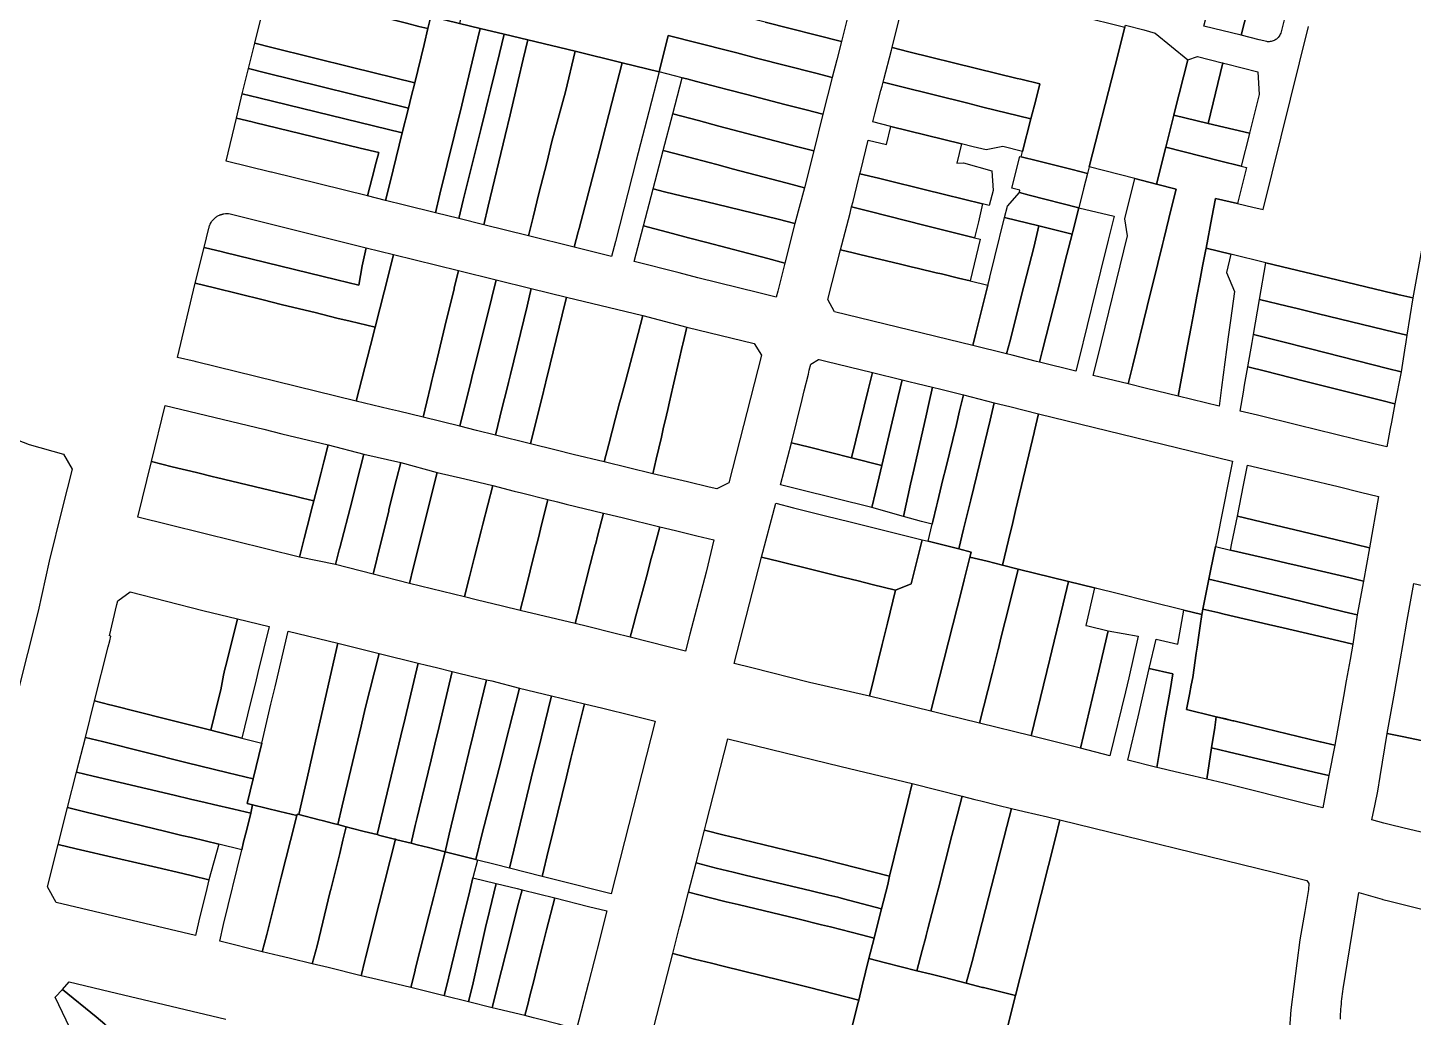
# Model space of a CAD drawing. Header units: metres. Extents: x 3 to 1005126, y 39 to 4383651.
# Drawn here: x 478581.5 to 478801.9, y 4372317.1 to 4372474.5 of the extents above; entities that cross this region are included whole.
import ezdxf

# ---------------------------------------------------------------- set-up
doc = ezdxf.new("R2010")
doc.units = ezdxf.units.M
doc.header["$MEASUREMENT"] = 0
doc.layers.add('TM_Llucmajor', color=7, linetype='Continuous')

msp = doc.modelspace()

# ---------------------------------------------------------------- linework, layer by layer
at = {"layer": 'TM_Llucmajor', "linetype": 'Continuous', "flags": 128}
for points in [[(478774.54, 4372473.27), (478768.63, 4372474.7), (478770.24, 4372481.03), (478771.34, 4372485.42), (478773.75, 4372494.94), (478774.59, 4372498.27), (478774.87, 4372498.2), (478780.45, 4372496.79), (478779.63, 4372493.54), (478777.22, 4372483.94), (478776.12, 4372479.56), (478774.54, 4372473.27)], [(478622.54, 4372479.92), (478619.78, 4372480.6), (478621.51, 4372487.73), (478624.3, 4372487.08), (478634.28, 4372484.69), (478639.07, 4372483.55), (478640.3, 4372483.2), (478643, 4372482.54), (478651.53, 4372480.46), (478650.91, 4372477.94), (478650.24, 4372475.16), (478645.67, 4372476.27), (478645.19, 4372474.33), (478643.76, 4372474.69), (478641.77, 4372475.18), (478640.32, 4372475.54), (478638.81, 4372475.91), (478637.28, 4372476.28), (478632.5, 4372477.46), (478622.54, 4372479.92)], [(478689.66, 4372477.69), (478687.68, 4372478.19), (478690.19, 4372488.04), (478694.88, 4372486.84), (478697.09, 4372486.29), (478698.9, 4372485.83), (478698.99, 4372485.81), (478710.78, 4372482.79), (478711.1, 4372482.71), (478713.55, 4372482.09), (478712.45, 4372478.23), (478710.97, 4372472.27), (478698.83, 4372475.36), (478689.66, 4372477.69)], [(478721.69, 4372470.66), (478719.03, 4372471.33), (478721.88, 4372482.86), (478724.5, 4372482.22), (478730.21, 4372480.84), (478736.91, 4372479.21), (478740.43, 4372478.36), (478742.04, 4372477.97), (478748.77, 4372476.34), (478756.06, 4372474.58), (478754.44, 4372468.24), (478750.38, 4372452.33), (478750.12, 4372451.29), (478747.69, 4372451.9), (478742.16, 4372453.28), (478739.58, 4372453.94), (478739.79, 4372454.76), (478741.11, 4372459.96), (478741.87, 4372462.97), (478742.51, 4372465.52), (478739.48, 4372466.27), (478738.9, 4372466.41), (478732.43, 4372468.01), (478721.69, 4372470.66)], [(478620.38, 4372471.33), (478617.66, 4372472.01), (478619.78, 4372480.6), (478622.54, 4372479.92), (478632.5, 4372477.46), (478637.28, 4372476.28), (478638.81, 4372475.91), (478640.32, 4372475.54), (478641.77, 4372475.18), (478643.76, 4372474.69), (478645.19, 4372474.33), (478644.59, 4372471.8), (478643.09, 4372465.73), (478633.17, 4372468.17), (478620.38, 4372471.33)], [(478641.44, 4372446.25), (478638.46, 4372447), (478639.19, 4372449.91), (478641.11, 4372457.78), (478642.09, 4372461.69), (478642.52, 4372463.46), (478643.09, 4372465.73), (478644.59, 4372471.8), (478645.19, 4372474.33), (478645.67, 4372476.27), (478650.24, 4372475.16), (478653.52, 4372474.37), (478652.77, 4372471.28), (478651.41, 4372465.71), (478650.99, 4372463.98), (478650.56, 4372462.17), (478647.11, 4372447.98), (478646.41, 4372445.01), (478641.44, 4372446.25)], [(478757.66, 4372450.47), (478750.38, 4372452.33), (478754.44, 4372468.24), (478756.06, 4372474.58), (478756.13, 4372474.9), (478759.06, 4372474.11), (478760.9, 4372473.6), (478766.08, 4372469.38), (478764.01, 4372461.23), (478762.55, 4372455.49), (478761.06, 4372449.61), (478757.66, 4372450.47)], [(478650.09, 4372444.11), (478646.41, 4372445.01), (478647.11, 4372447.98), (478650.56, 4372462.17), (478650.99, 4372463.98), (478651.41, 4372465.71), (478652.77, 4372471.28), (478653.52, 4372474.37), (478657.34, 4372473.46), (478656.59, 4372470.36), (478655.21, 4372464.77), (478654.78, 4372463.04), (478654.41, 4372461.54), (478653.6, 4372458.3), (478650.81, 4372447.06), (478650.09, 4372444.11)], [(478654.09, 4372443.11), (478650.09, 4372444.11), (478650.81, 4372447.06), (478653.6, 4372458.3), (478654.41, 4372461.54), (478654.78, 4372463.04), (478655.21, 4372464.77), (478656.59, 4372470.36), (478657.34, 4372473.46), (478661.1, 4372472.54), (478660.36, 4372469.45), (478659.57, 4372466.06), (478658.26, 4372460.59), (478657.48, 4372457.34), (478654.78, 4372446.08), (478654.09, 4372443.11)], [(478685.66, 4372466.52), (478681.95, 4372467.48), (478683.43, 4372473.21), (478693.06, 4372470.77), (478694.31, 4372470.45), (478697.45, 4372469.65), (478706.9, 4372467.25), (478709.51, 4372466.58), (478708.03, 4372460.71), (478705.37, 4372461.4), (478701.97, 4372462.28), (478695.93, 4372463.85), (478692.81, 4372464.66), (478691.59, 4372464.98), (478687.91, 4372465.94), (478686.36, 4372466.34), (478685.66, 4372466.52)], [(478619.38, 4372467.29), (478616.66, 4372467.96), (478617.66, 4372472.01), (478620.38, 4372471.33), (478633.17, 4372468.17), (478643.09, 4372465.73), (478642.52, 4372463.46), (478642.09, 4372461.69), (478619.38, 4372467.29)], [(478661.19, 4372441.35), (478654.09, 4372443.11), (478654.78, 4372446.08), (478657.48, 4372457.34), (478658.26, 4372460.59), (478659.57, 4372466.06), (478660.36, 4372469.45), (478661.1, 4372472.54), (478668.6, 4372470.72), (478667.06, 4372464.26), (478664.91, 4372456.36), (478664.09, 4372452.99), (478662.86, 4372448.12), (478661.92, 4372444.33), (478661.19, 4372441.35)], [(478668.47, 4372439.56), (478661.19, 4372441.35), (478661.92, 4372444.33), (478662.86, 4372448.12), (478664.09, 4372452.99), (478664.91, 4372456.36), (478667.06, 4372464.26), (478668.6, 4372470.72), (478676.11, 4372468.9), (478674.44, 4372462.51), (478672.46, 4372454.87), (478669.24, 4372442.54), (478669.1, 4372441.99), (478668.47, 4372439.56)], [(478720.35, 4372465.1), (478717.61, 4372465.79), (478717.72, 4372466.21), (478718.92, 4372470.9), (478719.03, 4372471.33), (478721.69, 4372470.66), (478732.43, 4372468.01), (478738.9, 4372466.41), (478739.48, 4372466.27), (478742.51, 4372465.52), (478741.87, 4372462.97), (478741.11, 4372459.96), (478733.45, 4372461.86), (478731.06, 4372462.45), (478720.35, 4372465.1)], [(478675.02, 4372440.47), (478674.41, 4372438.09), (478668.47, 4372439.56), (478669.1, 4372441.99), (478669.24, 4372442.54), (478672.46, 4372454.87), (478674.44, 4372462.51), (478676.11, 4372468.9), (478681.95, 4372467.48), (478680.31, 4372461.11), (478678.33, 4372453.36), (478675.02, 4372440.47)], [(478769.28, 4372459.26), (478763.84, 4372460.56), (478764.01, 4372461.23), (478766.08, 4372469.38), (478767.6, 4372469.9), (478771.55, 4372468.88), (478771.63, 4372468.86), (478769.28, 4372459.26)], [(478775.88, 4372457.69), (478769.28, 4372459.26), (478771.63, 4372468.86), (478771.69, 4372468.85), (478772.2, 4372468.72), (478777.18, 4372467.45), (478777.43, 4372463.84), (478776.09, 4372458.53), (478775.88, 4372457.69)], [(478618.29, 4372463.31), (478615.67, 4372463.95), (478616.66, 4372467.96), (478619.38, 4372467.29), (478642.09, 4372461.69), (478641.11, 4372457.78), (478618.29, 4372463.31)], [(478688.21, 4372459.69), (478684.15, 4372460.76), (478685.66, 4372466.52), (478686.36, 4372466.34), (478687.91, 4372465.94), (478691.59, 4372464.98), (478692.81, 4372464.66), (478695.93, 4372463.85), (478701.97, 4372462.28), (478705.37, 4372461.4), (478708.03, 4372460.71), (478706.56, 4372454.87), (478703.84, 4372455.58), (478691.49, 4372458.83), (478688.21, 4372459.69)], [(478617.62, 4372459.4), (478617.25, 4372459.49), (478614.72, 4372460.1), (478615.67, 4372463.95), (478618.29, 4372463.31), (478641.11, 4372457.78), (478639.19, 4372449.91), (478638.46, 4372447), (478635.59, 4372447.73), (478636.34, 4372450.62), (478636.96, 4372453.08), (478637.36, 4372454.62), (478634.41, 4372455.34), (478617.62, 4372459.4)], [(478718.83, 4372458.76), (478715.94, 4372459.48), (478716.1, 4372460.12), (478716.28, 4372460.8), (478717.26, 4372464.49), (478717.44, 4372465.16), (478717.61, 4372465.79), (478720.35, 4372465.1), (478731.06, 4372462.45), (478733.45, 4372461.86), (478741.11, 4372459.96), (478739.79, 4372454.76), (478736.66, 4372455.56), (478733.99, 4372455.03), (478731.9, 4372455.55), (478730.07, 4372456.01), (478718.83, 4372458.76)], [(478620.22, 4372451.51), (478613.09, 4372453.27), (478614.72, 4372460.1), (478617.25, 4372459.49), (478617.62, 4372459.4), (478634.41, 4372455.34), (478637.36, 4372454.62), (478636.96, 4372453.08), (478636.34, 4372450.62), (478635.59, 4372447.73), (478620.29, 4372451.49), (478620.22, 4372451.51)], [(478684.45, 4372454.45), (478682.62, 4372454.94), (478684.15, 4372460.76), (478688.21, 4372459.69), (478691.49, 4372458.83), (478703.84, 4372455.58), (478706.56, 4372454.87), (478705.1, 4372449.03), (478702.31, 4372449.76), (478697.26, 4372451.09), (478693.81, 4372452), (478691.13, 4372452.7), (478689.95, 4372453.01), (478686.69, 4372453.86), (478684.45, 4372454.45)], [(478763.83, 4372460.52), (478763.84, 4372460.56), (478769.28, 4372459.26), (478775.88, 4372457.69), (478775.87, 4372457.65), (478774.56, 4372452.44), (478771.1, 4372453.32), (478762.55, 4372455.49), (478763.83, 4372460.52)], [(478716.84, 4372450.53), (478713.91, 4372451.26), (478714.03, 4372451.74), (478715.21, 4372456.61), (478718.13, 4372455.9), (478718.83, 4372458.75), (478730.07, 4372456), (478729.31, 4372452.94), (478730.4, 4372452.97), (478734.9, 4372451.71), (478735.1, 4372448.59), (478734.46, 4372446.19), (478733.42, 4372446.45), (478727.37, 4372447.94), (478726.1, 4372448.26), (478725.4, 4372448.44), (478716.84, 4372450.53)], [(478759.48, 4372417.12), (478756.58, 4372417.83), (478757.31, 4372420.81), (478759.61, 4372430.16), (478761.28, 4372436.98), (478762.02, 4372439.99), (478762.24, 4372440.83), (478763.47, 4372445.86), (478764.19, 4372448.82), (478761.06, 4372449.61), (478762.55, 4372455.49), (478771.1, 4372453.32), (478774.56, 4372452.44), (478775.42, 4372452.22), (478773.97, 4372446.52), (478770.46, 4372447.33), (478769.88, 4372444.28), (478768.96, 4372439.4), (478768.92, 4372439.19), (478768.41, 4372436.53), (478767.97, 4372434.21), (478767.51, 4372431.77), (478767.08, 4372429.45), (478766.59, 4372426.88), (478766.02, 4372423.87), (478765.1, 4372418.99), (478765.05, 4372418.74), (478764.51, 4372415.9), (478759.48, 4372417.12)], [(478682.85, 4372448.38), (478681.02, 4372448.83), (478682.62, 4372454.94), (478684.45, 4372454.45), (478686.69, 4372453.86), (478689.95, 4372453.01), (478691.13, 4372452.7), (478693.81, 4372452), (478697.26, 4372451.09), (478702.31, 4372449.76), (478705.1, 4372449.03), (478703.58, 4372443.33), (478700.9, 4372444.01), (478691.08, 4372446.4), (478688.21, 4372447.08), (478685.68, 4372447.7), (478682.85, 4372448.38)], [(478748.74, 4372445.84), (478740.81, 4372447.86), (478739.27, 4372448.24), (478739.36, 4372448.61), (478738.08, 4372448.94), (478739.34, 4372453.99), (478739.58, 4372453.94), (478742.16, 4372453.28), (478747.69, 4372451.9), (478750.12, 4372451.29), (478749.5, 4372448.86), (478748.74, 4372445.84)], [(478715.55, 4372445.22), (478712.59, 4372445.96), (478712.83, 4372446.84), (478713.7, 4372450.4), (478713.91, 4372451.26), (478716.84, 4372450.53), (478725.4, 4372448.44), (478726.1, 4372448.26), (478727.37, 4372447.94), (478733.42, 4372446.45), (478732.75, 4372443.59), (478732.13, 4372441.05), (478724.9, 4372442.87), (478724.08, 4372443.08), (478715.55, 4372445.22)], [(478684.11, 4372441.73), (478679.49, 4372442.94), (478681.02, 4372448.83), (478682.85, 4372448.38), (478685.68, 4372447.7), (478688.21, 4372447.08), (478691.08, 4372446.4), (478700.9, 4372444.01), (478703.58, 4372443.33), (478701.99, 4372437.04), (478699.25, 4372437.76), (478689.54, 4372440.3), (478686.63, 4372441.08), (478684.11, 4372441.73)], [(478756.58, 4372417.83), (478751, 4372419.15), (478751.74, 4372422.1), (478756.47, 4372441.35), (478756.03, 4372444.09), (478757.66, 4372450.47), (478761.06, 4372449.61), (478764.19, 4372448.82), (478763.47, 4372445.86), (478762.24, 4372440.83), (478762.02, 4372439.99), (478761.28, 4372436.98), (478759.61, 4372430.16), (478757.31, 4372420.81), (478756.58, 4372417.83)], [(478742.37, 4372442.94), (478736.93, 4372444.28), (478737.38, 4372446.11), (478739.27, 4372448.24), (478740.81, 4372447.86), (478748.74, 4372445.84), (478747.76, 4372442.04), (478747.65, 4372441.62), (478742.37, 4372442.94)], [(478612.5, 4372438.83), (478609.59, 4372439.54), (478610.34, 4372442.58), (478610.37, 4372442.71), (478610.41, 4372442.84), (478610.45, 4372442.98), (478610.5, 4372443.11), (478610.57, 4372443.24), (478610.7, 4372443.51), (478610.78, 4372443.63), (478610.87, 4372443.76), (478611.07, 4372443.99), (478611.13, 4372444.04), (478611.18, 4372444.1), (478611.48, 4372444.35), (478611.55, 4372444.4), (478611.62, 4372444.44), (478611.68, 4372444.48), (478611.89, 4372444.6), (478612.03, 4372444.66), (478612.11, 4372444.69), (478612.18, 4372444.72), (478612.26, 4372444.76), (478612.41, 4372444.79), (478612.48, 4372444.81), (478612.55, 4372444.83), (478612.63, 4372444.85), (478612.71, 4372444.86), (478613.01, 4372444.9), (478613.3, 4372444.9), (478613.45, 4372444.9), (478613.73, 4372444.85), (478613.95, 4372444.81), (478629.44, 4372440.94), (478635.39, 4372439.46), (478634.73, 4372436.61), (478634.21, 4372433.51), (478630.72, 4372434.35), (478612.67, 4372438.78), (478612.5, 4372438.83)], [(478713.92, 4372438.42), (478712.83, 4372438.69), (478710.83, 4372439.17), (478711.03, 4372439.96), (478712.34, 4372444.98), (478712.59, 4372445.96), (478715.55, 4372445.22), (478724.08, 4372443.08), (478724.9, 4372442.87), (478732.13, 4372441.05), (478733.02, 4372440.83), (478731.45, 4372434.2), (478729.59, 4372434.65), (478726.9, 4372435.31), (478726.06, 4372435.5), (478723.25, 4372436.17), (478722.06, 4372436.46), (478720.35, 4372436.87), (478713.92, 4372438.42)], [(478737.25, 4372422.59), (478731.87, 4372423.91), (478732.36, 4372425.88), (478734.26, 4372433.52), (478734.56, 4372434.73), (478734.58, 4372434.8), (478735.37, 4372438.02), (478736.93, 4372444.28), (478742.37, 4372442.94), (478741.72, 4372440.2), (478741.61, 4372439.74), (478739.99, 4372433.38), (478737.74, 4372424.51), (478737.25, 4372422.59)], [(478748.71, 4372421.72), (478748.25, 4372419.83), (478742.47, 4372421.27), (478742.97, 4372423.19), (478745.24, 4372432.08), (478746.84, 4372438.41), (478747.65, 4372441.62), (478747.76, 4372442.04), (478748.74, 4372445.84), (478754.33, 4372444.51), (478753.38, 4372440.71), (478752.16, 4372435.74), (478751.37, 4372432.54), (478748.71, 4372421.72)], [(478685.16, 4372435.47), (478678, 4372437.31), (478679.49, 4372442.94), (478684.11, 4372441.73), (478686.63, 4372441.08), (478689.54, 4372440.3), (478699.25, 4372437.76), (478701.99, 4372437.04), (478700.85, 4372432.59), (478700.6, 4372431.62), (478697.82, 4372432.29), (478688.13, 4372434.72), (478685.16, 4372435.47)], [(478738.13, 4372422.37), (478737.25, 4372422.59), (478737.74, 4372424.51), (478739.99, 4372433.38), (478741.61, 4372439.74), (478741.72, 4372440.2), (478742.37, 4372442.94), (478747.65, 4372441.62), (478746.84, 4372438.41), (478745.24, 4372432.08), (478742.97, 4372423.19), (478742.47, 4372421.27), (478741.99, 4372421.39), (478738.13, 4372422.37)], [(478611.26, 4372433.09), (478608.19, 4372433.85), (478609.59, 4372439.54), (478612.5, 4372438.83), (478612.67, 4372438.78), (478630.72, 4372434.35), (478634.21, 4372433.51), (478634.73, 4372436.61), (478635.39, 4372439.46), (478639.74, 4372438.38), (478638.97, 4372435.41), (478636.79, 4372426.84), (478632.81, 4372427.78), (478630.71, 4372428.3), (478627.23, 4372429.16), (478625.68, 4372429.54), (478621.86, 4372430.48), (478618.97, 4372431.19), (478611.26, 4372433.09)], [(478639.1, 4372413.82), (478637.78, 4372414.15), (478633.79, 4372415.1), (478636.04, 4372423.91), (478636.79, 4372426.84), (478638.97, 4372435.41), (478639.74, 4372438.38), (478650.06, 4372435.86), (478649.38, 4372433.04), (478649.34, 4372432.91), (478648.17, 4372428.05), (478646.66, 4372421.81), (478646.03, 4372419.19), (478645.84, 4372418.37), (478645.6, 4372417.42), (478644.42, 4372412.52), (478640.5, 4372413.48), (478639.1, 4372413.82)], [(478731.87, 4372423.91), (478709.86, 4372429.28), (478708.78, 4372431.25), (478710.83, 4372439.17), (478712.83, 4372438.69), (478713.92, 4372438.42), (478720.35, 4372436.87), (478722.06, 4372436.46), (478723.25, 4372436.17), (478726.06, 4372435.5), (478726.9, 4372435.31), (478729.59, 4372434.65), (478731.45, 4372434.2), (478734.26, 4372433.52), (478732.36, 4372425.88), (478731.87, 4372423.91)], [(478771.43, 4372417.28), (478771.03, 4372414.31), (478764.51, 4372415.9), (478765.05, 4372418.74), (478765.1, 4372418.99), (478766.02, 4372423.87), (478766.59, 4372426.88), (478767.08, 4372429.45), (478767.51, 4372431.77), (478767.97, 4372434.21), (478768.41, 4372436.53), (478768.92, 4372439.19), (478768.96, 4372439.4), (478772.9, 4372438.45), (478772.2, 4372435.54), (478773.48, 4372432.54), (478772.86, 4372427.92), (478772.51, 4372425.31), (478771.43, 4372417.28)], [(478650.28, 4372411.09), (478644.42, 4372412.52), (478645.6, 4372417.42), (478645.84, 4372418.37), (478646.03, 4372419.19), (478646.66, 4372421.81), (478648.17, 4372428.05), (478649.34, 4372432.91), (478649.38, 4372433.04), (478650.06, 4372435.86), (478656.03, 4372434.35), (478655.34, 4372431.58), (478652.54, 4372420.29), (478652.36, 4372419.51), (478651.91, 4372417.66), (478651.45, 4372415.83), (478650.28, 4372411.09)], [(478781.88, 4372430.2), (478777.49, 4372431.27), (478778.5, 4372437.1), (478788.44, 4372434.71), (478798.81, 4372432.22), (478799.7, 4372432.01), (478799.95, 4372431.95), (478801.85, 4372431.49), (478800.91, 4372425.58), (478798.9, 4372426.08), (478786.87, 4372428.99), (478783.44, 4372429.83), (478781.88, 4372430.2)], [(478608.35, 4372421.33), (478608.16, 4372421.38), (478605.34, 4372422.05), (478608.19, 4372433.85), (478611.26, 4372433.09), (478618.97, 4372431.19), (478621.86, 4372430.48), (478625.68, 4372429.54), (478627.23, 4372429.16), (478630.71, 4372428.3), (478632.81, 4372427.78), (478636.79, 4372426.84), (478636.04, 4372423.91), (478633.79, 4372415.1), (478608.35, 4372421.33)], [(478652.93, 4372410.44), (478650.28, 4372411.09), (478651.45, 4372415.83), (478651.91, 4372417.66), (478652.36, 4372419.51), (478652.54, 4372420.29), (478655.34, 4372431.58), (478656.03, 4372434.35), (478661.64, 4372432.98), (478660.96, 4372430.19), (478658.32, 4372419.33), (478657.99, 4372418.03), (478657.72, 4372416.96), (478657.02, 4372414.06), (478655.96, 4372409.69), (478652.93, 4372410.44)], [(478661.53, 4372408.3), (478655.96, 4372409.69), (478657.02, 4372414.06), (478657.72, 4372416.96), (478657.99, 4372418.03), (478658.32, 4372419.33), (478660.96, 4372430.19), (478661.64, 4372432.98), (478667.24, 4372431.62), (478666.54, 4372428.81), (478664.64, 4372420.99), (478663.94, 4372418.15), (478663.91, 4372417.96), (478663.3, 4372415.52), (478662.22, 4372411.11), (478661.53, 4372408.3)], [(478673.21, 4372405.44), (478668.28, 4372406.61), (478665.59, 4372407.29), (478661.53, 4372408.3), (478662.22, 4372411.11), (478663.3, 4372415.52), (478663.91, 4372417.96), (478663.94, 4372418.15), (478664.64, 4372420.99), (478666.54, 4372428.81), (478667.24, 4372431.62), (478679.37, 4372428.69), (478678.61, 4372425.83), (478676.65, 4372418.4), (478675.87, 4372415.49), (478675.69, 4372414.79), (478675.05, 4372412.4), (478673.95, 4372408.24), (478673.21, 4372405.44)], [(478780.53, 4372424.66), (478776.5, 4372425.67), (478777.49, 4372431.27), (478781.88, 4372430.2), (478783.44, 4372429.83), (478786.87, 4372428.99), (478798.9, 4372426.08), (478800.91, 4372425.58), (478800.74, 4372424.49), (478800.54, 4372423.2), (478800, 4372419.74), (478797.84, 4372420.29), (478785.58, 4372423.38), (478780.53, 4372424.66)], [(478680.99, 4372403.55), (478673.21, 4372405.44), (478673.95, 4372408.24), (478675.05, 4372412.4), (478675.69, 4372414.79), (478675.87, 4372415.49), (478676.65, 4372418.4), (478678.61, 4372425.83), (478679.37, 4372428.69), (478686.36, 4372426.86), (478685.74, 4372424.17), (478685.72, 4372424.09), (478685.69, 4372423.96), (478685.11, 4372421.44), (478684.16, 4372417.33), (478683.62, 4372414.98), (478683.34, 4372413.77), (478683.13, 4372412.83), (478682.62, 4372410.66), (478682.33, 4372409.35), (478681.51, 4372405.85), (478680.99, 4372403.55)], [(478686.48, 4372402.24), (478680.99, 4372403.55), (478681.51, 4372405.85), (478682.33, 4372409.35), (478682.62, 4372410.66), (478683.13, 4372412.83), (478683.34, 4372413.77), (478683.62, 4372414.98), (478684.16, 4372417.33), (478685.11, 4372421.44), (478685.69, 4372423.96), (478685.72, 4372424.09), (478685.74, 4372424.17), (478686.36, 4372426.86), (478697.09, 4372424.23), (478698.28, 4372422.4), (478693.04, 4372402.08), (478691.17, 4372401.12), (478689.93, 4372401.42), (478686.48, 4372402.24)], [(478784.42, 4372418.33), (478778.42, 4372419.83), (478775.6, 4372420.54), (478776.28, 4372424.4), (478776.5, 4372425.67), (478780.53, 4372424.66), (478785.58, 4372423.38), (478797.84, 4372420.29), (478800, 4372419.74), (478799.02, 4372414.66), (478796.92, 4372415.19), (478785.25, 4372418.11), (478784.42, 4372418.33)], [(478705.9, 4372407.74), (478703, 4372408.47), (478704.71, 4372415.37), (478705.04, 4372416.7), (478705.71, 4372419.4), (478705.86, 4372420), (478706.09, 4372420.95), (478707.32, 4372421.71), (478707.41, 4372421.69), (478708.49, 4372421.42), (478715.91, 4372419.62), (478715.24, 4372416.9), (478714.6, 4372414.3), (478712.58, 4372406.08), (478705.9, 4372407.74)], [(478777.13, 4372412.83), (478774.37, 4372413.51), (478774.9, 4372416.49), (478775.09, 4372417.63), (478775.6, 4372420.54), (478778.42, 4372419.83), (478784.42, 4372418.33), (478785.25, 4372418.11), (478796.92, 4372415.19), (478799.02, 4372414.66), (478798.46, 4372411.74), (478798.26, 4372410.71), (478797.7, 4372407.81), (478795.68, 4372408.3), (478783.58, 4372411.25), (478777.13, 4372412.83)], [(478717.41, 4372404.85), (478712.58, 4372406.08), (478714.6, 4372414.3), (478715.24, 4372416.9), (478715.91, 4372419.62), (478720.65, 4372418.47), (478720.01, 4372415.81), (478717.41, 4372404.85)], [(478720.83, 4372396.76), (478715.83, 4372398.15), (478716.99, 4372403.05), (478717.41, 4372404.85), (478720.01, 4372415.81), (478720.65, 4372418.47), (478721.7, 4372418.21), (478723, 4372417.9), (478725.45, 4372417.3), (478724.87, 4372414.71), (478724.38, 4372412.55), (478722.38, 4372403.67), (478721.97, 4372401.87), (478720.83, 4372396.76)], [(478725.4, 4372395.54), (478723.68, 4372395.96), (478720.83, 4372396.76), (478721.97, 4372401.87), (478722.38, 4372403.67), (478724.38, 4372412.55), (478724.87, 4372414.71), (478725.45, 4372417.3), (478726.78, 4372416.98), (478730.4, 4372416.1), (478729.77, 4372413.52), (478729.25, 4372411.37), (478727.56, 4372404.44), (478727.11, 4372402.6), (478726.67, 4372400.81), (478726.24, 4372399.02), (478726.08, 4372398.36), (478725.49, 4372395.95), (478725.4, 4372395.54)], [(478729.65, 4372391.58), (478724.74, 4372392.81), (478725.4, 4372395.54), (478725.49, 4372395.95), (478726.08, 4372398.36), (478726.24, 4372399.02), (478726.67, 4372400.81), (478727.11, 4372402.6), (478727.56, 4372404.44), (478729.25, 4372411.37), (478729.77, 4372413.52), (478730.4, 4372416.1), (478735.28, 4372414.83), (478734.61, 4372412.08), (478732.49, 4372403.33), (478731.53, 4372399.37), (478731.33, 4372398.54), (478730.41, 4372394.75), (478729.65, 4372391.58)], [(478604.53, 4372404.66), (478601.2, 4372405.47), (478603.39, 4372414.4), (478619.07, 4372410.61), (478621.97, 4372409.91), (478629.34, 4372408.13), (478628.66, 4372405.44), (478628.16, 4372403.53), (478627.62, 4372401.45), (478627.04, 4372399.21), (478625.22, 4372399.65), (478624.59, 4372399.81), (478624.23, 4372399.9), (478622.41, 4372400.33), (478621.31, 4372400.6), (478611.57, 4372402.96), (478611.09, 4372403.07), (478608.37, 4372403.73), (478604.53, 4372404.66)], [(478731.41, 4372390.29), (478731.61, 4372391.09), (478729.65, 4372391.58), (478730.41, 4372394.75), (478731.33, 4372398.54), (478731.53, 4372399.37), (478732.49, 4372403.33), (478734.61, 4372412.08), (478735.28, 4372414.83), (478737.74, 4372414.23), (478742.34, 4372413.08), (478741.7, 4372410.34), (478741.65, 4372410.12), (478739.63, 4372401.65), (478738.68, 4372397.69), (478738.24, 4372395.79), (478737.56, 4372392.95), (478736.61, 4372389), (478734.13, 4372389.61), (478731.41, 4372390.29)], [(478739.1, 4372388.38), (478736.61, 4372389), (478737.56, 4372392.95), (478738.24, 4372395.79), (478738.68, 4372397.69), (478739.63, 4372401.65), (478741.65, 4372410.12), (478741.7, 4372410.34), (478742.34, 4372413.08), (478773.19, 4372405.56), (478772.6, 4372402.62), (478770.66, 4372392.96), (478770.46, 4372391.96), (478769.68, 4372388.11), (478769.41, 4372386.79), (478768.45, 4372382), (478768.28, 4372381.15), (478765.43, 4372381.85), (478759.85, 4372383.23), (478754.83, 4372384.48), (478751.6, 4372385.28), (478751.24, 4372385.37), (478747.08, 4372386.4), (478739.1, 4372388.38)], [(478630.48, 4372389.08), (478624.75, 4372390.28), (478625.5, 4372393.22), (478626.46, 4372396.97), (478626.64, 4372397.65), (478627.04, 4372399.21), (478627.62, 4372401.45), (478628.16, 4372403.53), (478628.66, 4372405.44), (478629.34, 4372408.13), (478635.01, 4372406.65), (478633.84, 4372402.08), (478633.12, 4372399.31), (478631.17, 4372391.76), (478631.09, 4372391.44), (478630.48, 4372389.08)], [(478636.46, 4372387.58), (478630.48, 4372389.08), (478631.09, 4372391.44), (478631.17, 4372391.76), (478633.12, 4372399.31), (478633.84, 4372402.08), (478635.01, 4372406.65), (478640.86, 4372405.31), (478640.21, 4372402.69), (478639, 4372397.85), (478638.95, 4372397.61), (478638.53, 4372395.94), (478637.04, 4372389.96), (478636.46, 4372387.58)], [(478704.22, 4372401.04), (478701.29, 4372401.77), (478703, 4372408.47), (478705.9, 4372407.74), (478712.58, 4372406.08), (478717.41, 4372404.85), (478716.99, 4372403.05), (478715.83, 4372398.15), (478704.22, 4372401.04)], [(478624.75, 4372390.28), (478599.07, 4372396.61), (478601.2, 4372405.47), (478604.53, 4372404.66), (478608.37, 4372403.73), (478611.09, 4372403.07), (478611.57, 4372402.96), (478621.31, 4372400.6), (478622.41, 4372400.33), (478624.23, 4372399.9), (478624.59, 4372399.81), (478625.22, 4372399.65), (478627.04, 4372399.21), (478626.64, 4372397.65), (478626.46, 4372396.97), (478625.5, 4372393.22), (478624.75, 4372390.28)], [(478642.27, 4372386.11), (478636.46, 4372387.58), (478637.04, 4372389.96), (478638.53, 4372395.94), (478638.95, 4372397.61), (478639, 4372397.85), (478640.21, 4372402.69), (478640.86, 4372405.31), (478646.68, 4372403.76), (478642.86, 4372388.52), (478642.27, 4372386.11)], [(478783.11, 4372394.61), (478779.04, 4372395.59), (478773.95, 4372396.81), (478774.93, 4372401.73), (478775.56, 4372404.9), (478785.04, 4372402.69), (478789.99, 4372401.49), (478793.56, 4372400.63), (478796.42, 4372399.94), (478794.97, 4372391.77), (478792.81, 4372392.29), (478792.18, 4372392.44), (478783.11, 4372394.61)], [(478650.99, 4372383.94), (478642.27, 4372386.11), (478642.86, 4372388.52), (478646.68, 4372403.76), (478651.06, 4372402.71), (478655.51, 4372401.65), (478653.93, 4372395.51), (478653.67, 4372394.47), (478652.56, 4372390.09), (478651.8, 4372387.15), (478651.6, 4372386.37), (478650.99, 4372383.94)], [(478652.85, 4372383.49), (478650.99, 4372383.94), (478651.6, 4372386.37), (478651.8, 4372387.15), (478652.56, 4372390.09), (478653.67, 4372394.47), (478653.93, 4372395.51), (478655.51, 4372401.65), (478658.92, 4372400.79), (478660.06, 4372400.51), (478664.27, 4372399.45), (478663.09, 4372394.71), (478662.76, 4372393.33), (478662.26, 4372391.31), (478660.66, 4372384.88), (478659.89, 4372381.78), (478657.06, 4372382.47), (478652.85, 4372383.49)], [(478668.63, 4372379.72), (478659.89, 4372381.78), (478660.66, 4372384.88), (478662.26, 4372391.31), (478662.76, 4372393.33), (478663.09, 4372394.71), (478664.27, 4372399.45), (478665.78, 4372399.08), (478667.2, 4372398.72), (478673.11, 4372397.28), (478672.17, 4372393.59), (478671.88, 4372392.47), (478671.81, 4372392.19), (478671.02, 4372389.08), (478669.38, 4372382.65), (478669.31, 4372382.35), (478668.63, 4372379.72)], [(478701.12, 4372389.56), (478698.27, 4372390.26), (478700.51, 4372398.84), (478703.35, 4372398.13), (478708.46, 4372396.86), (478712.38, 4372395.88), (478723.79, 4372393.04), (478722.53, 4372387.96), (478722.05, 4372386.04), (478719.56, 4372385.03), (478715.87, 4372385.94), (478713.62, 4372386.49), (478710.29, 4372387.31), (478706.24, 4372388.3), (478701.12, 4372389.56)], [(478677.37, 4372377.53), (478674.79, 4372378.19), (478670.58, 4372379.23), (478668.63, 4372379.72), (478669.31, 4372382.35), (478669.38, 4372382.65), (478671.02, 4372389.08), (478671.81, 4372392.19), (478671.88, 4372392.47), (478672.17, 4372393.59), (478673.11, 4372397.28), (478673.6, 4372397.16), (478676.1, 4372396.56), (478682.08, 4372395.11), (478681.06, 4372391.33), (478680.72, 4372390.05), (478679.94, 4372387.15), (478678.13, 4372380.36), (478678.06, 4372380.11), (478677.37, 4372377.53)], [(478779.58, 4372389.83), (478772.86, 4372391.4), (478773.09, 4372392.49), (478773.95, 4372396.81), (478779.04, 4372395.59), (478783.11, 4372394.61), (478792.18, 4372392.44), (478792.81, 4372392.29), (478794.97, 4372391.77), (478793.99, 4372386.47), (478791.87, 4372386.96), (478783.45, 4372388.94), (478781.84, 4372389.31), (478779.58, 4372389.83)], [(478686.87, 4372378.04), (478686.16, 4372375.33), (478683.41, 4372376.01), (478677.37, 4372377.53), (478678.06, 4372380.11), (478678.13, 4372380.36), (478679.94, 4372387.15), (478680.72, 4372390.05), (478681.06, 4372391.33), (478682.08, 4372395.11), (478684.59, 4372394.51), (478687.98, 4372393.68), (478690.68, 4372393.02), (478689.44, 4372387.9), (478686.87, 4372378.04)], [(478725.21, 4372365.77), (478715.45, 4372368.15), (478717.46, 4372376.4), (478718.29, 4372379.8), (478719.56, 4372385.03), (478722.05, 4372386.04), (478722.53, 4372387.96), (478723.79, 4372393.04), (478724.74, 4372392.81), (478729.65, 4372391.58), (478731.61, 4372391.09), (478731.41, 4372390.29), (478730.5, 4372386.69), (478730.06, 4372384.94), (478725.21, 4372365.77)], [(478771.71, 4372386.23), (478769.41, 4372386.79), (478769.68, 4372388.11), (478770.46, 4372391.96), (478772.86, 4372391.4), (478779.58, 4372389.83), (478781.84, 4372389.31), (478783.45, 4372388.94), (478791.87, 4372386.96), (478793.99, 4372386.47), (478793.02, 4372381.08), (478790.92, 4372381.59), (478782.08, 4372383.73), (478779.66, 4372384.31), (478778.31, 4372384.65), (478771.71, 4372386.23)], [(478696.74, 4372372.67), (478693.93, 4372373.38), (478698.27, 4372390.26), (478701.12, 4372389.56), (478706.24, 4372388.3), (478710.29, 4372387.31), (478713.62, 4372386.49), (478715.87, 4372385.94), (478719.56, 4372385.03), (478718.29, 4372379.8), (478717.46, 4372376.4), (478715.45, 4372368.15), (478705.87, 4372370.35), (478696.74, 4372372.67)], [(478727.52, 4372365.2), (478725.21, 4372365.77), (478730.06, 4372384.94), (478730.5, 4372386.69), (478731.41, 4372390.29), (478734.13, 4372389.61), (478736.61, 4372389), (478739.1, 4372388.38), (478737.75, 4372382.99), (478737.02, 4372380.11), (478736.34, 4372377.4), (478735.93, 4372375.76), (478735.9, 4372375.6), (478735.09, 4372372.41), (478734.93, 4372371.78), (478732.94, 4372363.88), (478727.52, 4372365.2)], [(478741.17, 4372361.86), (478732.94, 4372363.88), (478734.93, 4372371.78), (478735.09, 4372372.41), (478735.9, 4372375.6), (478735.93, 4372375.76), (478736.34, 4372377.4), (478737.02, 4372380.11), (478737.75, 4372382.99), (478739.1, 4372388.38), (478747.08, 4372386.4), (478745.65, 4372380.41), (478744.81, 4372376.92), (478744.43, 4372375.38), (478744.11, 4372374.05), (478741.17, 4372361.86)], [(478770.84, 4372381.45), (478768.45, 4372382), (478769.41, 4372386.79), (478771.71, 4372386.23), (478778.31, 4372384.65), (478779.66, 4372384.31), (478782.08, 4372383.73), (478790.92, 4372381.59), (478793.02, 4372381.08), (478792.33, 4372376.46), (478790.1, 4372376.98), (478781.22, 4372379.04), (478778.88, 4372379.58), (478771.83, 4372381.22), (478770.84, 4372381.45)], [(478594.86, 4372366.71), (478594.6, 4372366.78), (478592.16, 4372367.4), (478594.35, 4372376.03), (478594.58, 4372376.96), (478594.76, 4372377.72), (478594.54, 4372377.77), (478595.73, 4372382.76), (478595.89, 4372383.32), (478597.84, 4372384.74), (478609.41, 4372381.81), (478614.88, 4372380.49), (478613.09, 4372373.2), (478612.9, 4372372.44), (478612.68, 4372371.52), (478612.23, 4372369.19), (478612, 4372368.17), (478610.66, 4372362.74), (478608.34, 4372363.33), (478603.43, 4372364.56), (478594.86, 4372366.71)], [(478748.99, 4372359.88), (478741.17, 4372361.86), (478744.11, 4372374.05), (478744.43, 4372375.38), (478744.81, 4372376.92), (478745.65, 4372380.41), (478747.08, 4372386.4), (478751.24, 4372385.37), (478749.82, 4372379.41), (478750.17, 4372379.33), (478753.41, 4372378.56), (478752.44, 4372374.47), (478751.9, 4372372.17), (478751.38, 4372369.99), (478748.99, 4372359.88)], [(478800.41, 4372361.68), (478797.79, 4372362.24), (478798.82, 4372368.07), (478799.89, 4372374.09), (478800.26, 4372376.2), (478800.98, 4372380.26), (478802.01, 4372386.09), (478804.55, 4372385.48), (478812.75, 4372383.53), (478815.3, 4372382.93), (478821.67, 4372381.41), (478822.23, 4372381.28), (478823.05, 4372381.09), (478823.97, 4372380.88), (478825.7, 4372380.48), (478820.11, 4372357.42), (478818.37, 4372357.8), (478817.45, 4372358), (478815.41, 4372358.44), (478809.49, 4372359.72), (478806.93, 4372360.27), (478803.16, 4372361.09), (478800.41, 4372361.68)], [(478611.69, 4372362.48), (478610.66, 4372362.74), (478612, 4372368.17), (478612.23, 4372369.19), (478612.68, 4372371.52), (478612.9, 4372372.44), (478613.09, 4372373.2), (478614.88, 4372380.49), (478619.95, 4372379.25), (478618.16, 4372371.95), (478617.75, 4372370.28), (478616.92, 4372366.96), (478615.59, 4372361.51), (478614.82, 4372361.69), (478611.69, 4372362.48)], [(478763.69, 4372371.72), (478759.94, 4372372.56), (478761.05, 4372377.25), (478764.5, 4372376.44), (478765.12, 4372380.06), (478765.43, 4372381.85), (478768.28, 4372381.15), (478768.02, 4372379.34), (478767.81, 4372377.88), (478767.54, 4372375.96), (478767.4, 4372375.01), (478766.86, 4372371.16), (478766.62, 4372369.91), (478766.33, 4372368.41), (478765.87, 4372366.05), (478770.15, 4372365.01), (478770.6, 4372364.9), (478770.34, 4372363.21), (478769.85, 4372359.96), (478769.1, 4372354.97), (478768.61, 4372355.08), (478764.08, 4372356.13), (478761.61, 4372356.7), (478761.12, 4372356.81), (478762.38, 4372364.15), (478763.24, 4372369.05), (478763.69, 4372371.72)], [(478767.54, 4372375.96), (478767.81, 4372377.88), (478768.02, 4372379.34), (478768.28, 4372381.15), (478768.45, 4372382), (478770.84, 4372381.45), (478771.83, 4372381.22), (478778.88, 4372379.58), (478781.22, 4372379.04), (478790.1, 4372376.98), (478792.33, 4372376.46), (478792.11, 4372375.24), (478791.88, 4372373.99), (478791.28, 4372370.62), (478790.83, 4372368.09), (478789.43, 4372360.36), (478787.19, 4372360.91), (478787.12, 4372360.92), (478778.38, 4372363.03), (478773.4, 4372364.23), (478773.24, 4372364.27), (478772.11, 4372364.54), (478770.6, 4372364.9), (478770.15, 4372365.01), (478765.87, 4372366.05), (478766.33, 4372368.41), (478766.62, 4372369.91), (478766.86, 4372371.16), (478767.4, 4372375.01), (478767.54, 4372375.96)], [(478617.31, 4372350.87), (478616.46, 4372351.08), (478617.39, 4372355), (478618.75, 4372360.71), (478620.22, 4372366.87), (478620.89, 4372369.66), (478622.95, 4372378.51), (478630.87, 4372376.6), (478628.85, 4372367.73), (478628.21, 4372364.94), (478627.32, 4372361.01), (478626.45, 4372357.24), (478626.23, 4372356.28), (478624.64, 4372349.33), (478624.38, 4372349.38), (478624.34, 4372349.21), (478621.63, 4372349.85), (478617.31, 4372350.87)], [(478756.15, 4372368.86), (478753.67, 4372358.7), (478748.99, 4372359.88), (478751.38, 4372369.99), (478751.9, 4372372.17), (478752.44, 4372374.47), (478753.41, 4372378.56), (478758.17, 4372377.69), (478756.69, 4372371.09), (478756.15, 4372368.86)], [(478627.87, 4372348.51), (478624.64, 4372349.33), (478626.23, 4372356.28), (478626.45, 4372357.24), (478627.32, 4372361.01), (478628.21, 4372364.94), (478628.85, 4372367.73), (478630.87, 4372376.6), (478637.46, 4372374.97), (478635.22, 4372366.19), (478634.56, 4372363.38), (478631.54, 4372350.72), (478630.84, 4372347.74), (478630.17, 4372347.91), (478628.37, 4372348.37), (478627.87, 4372348.51)], [(478632.21, 4372347.4), (478630.84, 4372347.74), (478631.54, 4372350.72), (478634.56, 4372363.38), (478635.22, 4372366.19), (478637.46, 4372374.97), (478643.66, 4372373.44), (478641.56, 4372364.65), (478640.89, 4372361.84), (478638.09, 4372350.15), (478637.14, 4372346.15), (478635.06, 4372346.67), (478633, 4372347.2), (478632.21, 4372347.4)], [(478637.56, 4372346.03), (478637.14, 4372346.15), (478638.09, 4372350.15), (478640.89, 4372361.84), (478641.56, 4372364.65), (478643.66, 4372373.44), (478644.97, 4372373.11), (478646.54, 4372372.72), (478649.07, 4372372.11), (478646.96, 4372363.33), (478646.28, 4372360.53), (478645.69, 4372358.06), (478643.82, 4372350.19), (478643.5, 4372348.86), (478643.18, 4372347.58), (478642.52, 4372344.78), (478640.27, 4372345.34), (478640.01, 4372345.41), (478639.67, 4372345.5), (478637.56, 4372346.03)], [(478643.48, 4372344.54), (478642.52, 4372344.78), (478643.18, 4372347.58), (478643.5, 4372348.86), (478643.82, 4372350.19), (478645.69, 4372358.06), (478646.28, 4372360.53), (478646.96, 4372363.33), (478649.07, 4372372.11), (478650.1, 4372371.85), (478653.42, 4372371.04), (478654.49, 4372370.78), (478652.39, 4372362.01), (478651.72, 4372359.22), (478651.11, 4372356.75), (478648.89, 4372347.53), (478648.59, 4372346.22), (478647.91, 4372343.42), (478645.28, 4372344.09), (478643.48, 4372344.54)], [(478761.12, 4372356.81), (478756.52, 4372357.98), (478758.15, 4372364.87), (478759.94, 4372372.56), (478763.69, 4372371.72), (478763.24, 4372369.05), (478762.38, 4372364.15), (478761.12, 4372356.81)], [(478650.47, 4372342.77), (478647.91, 4372343.42), (478648.59, 4372346.22), (478648.89, 4372347.53), (478651.11, 4372356.75), (478651.72, 4372359.22), (478652.39, 4372362.01), (478654.49, 4372370.78), (478655.34, 4372370.58), (478659.76, 4372369.46), (478657.53, 4372360.76), (478656.82, 4372357.94), (478653.84, 4372346.31), (478652.79, 4372342.19), (478650.47, 4372342.77)], [(478653.06, 4372342.11), (478652.79, 4372342.19), (478653.84, 4372346.31), (478656.82, 4372357.94), (478657.53, 4372360.76), (478659.76, 4372369.46), (478664.84, 4372368.21), (478662.71, 4372359.5), (478662.01, 4372356.65), (478659.16, 4372345.01), (478658.16, 4372340.83), (478655.91, 4372341.4), (478653.06, 4372342.11)], [(478593.42, 4372360.94), (478590.7, 4372361.61), (478592.16, 4372367.4), (478594.6, 4372366.78), (478594.86, 4372366.71), (478603.43, 4372364.56), (478608.34, 4372363.33), (478610.66, 4372362.74), (478611.69, 4372362.48), (478614.82, 4372361.69), (478615.59, 4372361.51), (478618.75, 4372360.71), (478617.39, 4372355), (478613.41, 4372355.98), (478611.02, 4372356.58), (478606.92, 4372357.59), (478593.42, 4372360.94)], [(478663.34, 4372339.51), (478658.16, 4372340.83), (478659.16, 4372345.01), (478662.01, 4372356.65), (478662.71, 4372359.5), (478664.84, 4372368.21), (478670.08, 4372366.97), (478667.92, 4372358.23), (478667.21, 4372355.36), (478664.46, 4372344.11), (478664.36, 4372343.73), (478663.34, 4372339.51)], [(478670.08, 4372366.97), (478672.99, 4372366.25), (478674.1, 4372365.98), (478676.65, 4372365.36), (478681.35, 4372364.21), (478674.35, 4372336.71), (478665.7, 4372338.91), (478663.34, 4372339.51), (478664.36, 4372343.73), (478664.46, 4372344.11), (478667.21, 4372355.36), (478667.92, 4372358.23), (478670.08, 4372366.97)], [(478772.47, 4372359.34), (478769.85, 4372359.96), (478770.34, 4372363.21), (478770.6, 4372364.9), (478773.24, 4372364.27), (478773.4, 4372364.23), (478778.38, 4372363.03), (478787.12, 4372360.92), (478787.19, 4372360.91), (478789.43, 4372360.36), (478788.51, 4372355.54), (478786.18, 4372356.09), (478772.47, 4372359.34)], [(478591.96, 4372355.45), (478589.29, 4372356.08), (478590.7, 4372361.61), (478593.42, 4372360.94), (478606.92, 4372357.59), (478611.02, 4372356.58), (478613.41, 4372355.98), (478617.39, 4372355), (478616.46, 4372351.08), (478617.31, 4372350.87), (478617, 4372349.56), (478614.34, 4372350.19), (478611.09, 4372350.95), (478609.76, 4372351.27), (478607.43, 4372351.81), (478604.84, 4372352.42), (478591.96, 4372355.45)], [(478692.32, 4372346.08), (478689.19, 4372346.85), (478689.47, 4372347.94), (478692.92, 4372361.38), (478710.95, 4372357), (478722.21, 4372354.27), (478721.51, 4372351.39), (478718.64, 4372339.53), (478710.69, 4372341.58), (478707.43, 4372342.42), (478695.2, 4372345.37), (478695.04, 4372345.41), (478692.32, 4372346.08)], [(478797.23, 4372347.99), (478795.36, 4372348.48), (478795.87, 4372350.98), (478796.28, 4372353.04), (478796.67, 4372355.38), (478797.79, 4372362.24), (478800.41, 4372361.68), (478803.16, 4372361.09), (478806.93, 4372360.27), (478809.49, 4372359.72), (478815.41, 4372358.44), (478814.52, 4372354.74), (478814.28, 4372353.76), (478813.75, 4372351.6), (478813.66, 4372351.22), (478813.06, 4372348.77), (478811.99, 4372344.34), (478809.67, 4372344.91), (478807.51, 4372345.45), (478803.17, 4372346.52), (478800.27, 4372347.23), (478798.33, 4372347.71), (478797.23, 4372347.99)], [(478771.79, 4372354.31), (478769.1, 4372354.97), (478769.85, 4372359.96), (478772.47, 4372359.34), (478786.18, 4372356.09), (478788.51, 4372355.54), (478787.53, 4372350.41), (478785.51, 4372350.9), (478771.79, 4372354.31)], [(478590.63, 4372349.78), (478587.87, 4372350.45), (478589.29, 4372356.08), (478591.96, 4372355.45), (478604.84, 4372352.42), (478607.43, 4372351.81), (478609.76, 4372351.27), (478611.09, 4372350.95), (478614.34, 4372350.19), (478617, 4372349.56), (478616.36, 4372346.96), (478615.88, 4372344.98), (478615.59, 4372343.72), (478611.93, 4372344.61), (478607.57, 4372345.67), (478606.07, 4372346.03), (478603.5, 4372346.66), (478590.63, 4372349.78)], [(478718, 4372325.76), (478715.35, 4372326.43), (478716.17, 4372329.67), (478716.78, 4372332.08), (478717.36, 4372334.37), (478718.33, 4372338.23), (478718.64, 4372339.53), (478721.51, 4372351.39), (478722.21, 4372354.27), (478730.15, 4372352.26), (478729.41, 4372349.38), (478728.55, 4372346.02), (478726.39, 4372337.61), (478726.04, 4372336.25), (478725.03, 4372332.39), (478724.72, 4372331.19), (478724.44, 4372330.11), (478724.37, 4372329.84), (478723.81, 4372327.7), (478722.98, 4372324.5), (478718, 4372325.76)], [(478725.25, 4372323.93), (478722.98, 4372324.5), (478723.81, 4372327.7), (478724.37, 4372329.84), (478724.44, 4372330.11), (478724.72, 4372331.19), (478725.03, 4372332.39), (478726.04, 4372336.25), (478726.39, 4372337.61), (478728.55, 4372346.02), (478729.41, 4372349.38), (478730.15, 4372352.26), (478732.19, 4372351.74), (478733.15, 4372351.5), (478735.86, 4372350.84), (478738.01, 4372350.31), (478737.28, 4372347.45), (478733.89, 4372334.24), (478732.8, 4372330.08), (478731.74, 4372325.99), (478730.83, 4372322.52), (478727.35, 4372323.4), (478725.25, 4372323.93)], [(478589.26, 4372343.91), (478586.38, 4372344.58), (478587.87, 4372350.45), (478590.63, 4372349.78), (478603.5, 4372346.66), (478606.07, 4372346.03), (478607.57, 4372345.67), (478611.93, 4372344.61), (478610.34, 4372338.98), (478607.72, 4372339.59), (478606.18, 4372339.95), (478602.14, 4372340.9), (478595.64, 4372342.42), (478589.26, 4372343.91)], [(478618.85, 4372327.53), (478612.07, 4372329.2), (478612.7, 4372331.85), (478615.59, 4372343.72), (478615.88, 4372344.98), (478616.36, 4372346.96), (478617, 4372349.56), (478617.31, 4372350.87), (478621.63, 4372349.85), (478624.34, 4372349.21), (478623.32, 4372345.2), (478621.85, 4372339.4), (478619.6, 4372330.49), (478619.55, 4372330.29), (478618.85, 4372327.53)], [(478621.54, 4372326.88), (478618.85, 4372327.53), (478619.55, 4372330.29), (478619.6, 4372330.49), (478621.85, 4372339.4), (478623.32, 4372345.2), (478624.34, 4372349.21), (478624.38, 4372349.38), (478624.64, 4372349.33), (478627.87, 4372348.51), (478628.37, 4372348.37), (478630.17, 4372347.91), (478630.84, 4372347.74), (478632.21, 4372347.4), (478631.66, 4372345.26), (478631.16, 4372343.15), (478629.73, 4372337.44), (478629.66, 4372337.11), (478627.57, 4372328.48), (478626.8, 4372325.62), (478623.34, 4372326.46), (478622.22, 4372326.72), (478621.54, 4372326.88)], [(478733.43, 4372321.86), (478730.83, 4372322.52), (478731.74, 4372325.99), (478732.8, 4372330.08), (478733.89, 4372334.24), (478737.28, 4372347.45), (478738.01, 4372350.31), (478740.06, 4372349.83), (478743.73, 4372348.96), (478745.73, 4372348.49), (478745.01, 4372345.63), (478741.63, 4372332.25), (478738.68, 4372320.54), (478733.56, 4372321.83), (478733.43, 4372321.86)], [(478629.32, 4372325), (478626.8, 4372325.62), (478627.57, 4372328.48), (478629.66, 4372337.11), (478629.73, 4372337.44), (478631.16, 4372343.15), (478631.66, 4372345.26), (478632.21, 4372347.4), (478633, 4372347.2), (478635.06, 4372346.67), (478637.14, 4372346.15), (478637.56, 4372346.03), (478639.67, 4372345.5), (478640.01, 4372345.41), (478637.43, 4372335.17), (478635.28, 4372326.54), (478635.17, 4372326.15), (478634.56, 4372323.71), (478629.32, 4372325)], [(478637.11, 4372323.1), (478634.56, 4372323.71), (478635.17, 4372326.15), (478635.28, 4372326.54), (478637.43, 4372335.17), (478640.01, 4372345.41), (478640.27, 4372345.34), (478642.52, 4372344.78), (478643.48, 4372344.54), (478645.28, 4372344.09), (478647.91, 4372343.42), (478647.18, 4372340.49), (478646.5, 4372337.81), (478646.12, 4372336.3), (478645.34, 4372333.21), (478643.17, 4372324.69), (478643.15, 4372324.55), (478642.45, 4372321.81), (478637.11, 4372323.1)], [(478691.05, 4372340.81), (478687.85, 4372341.64), (478689.19, 4372346.85), (478692.32, 4372346.08), (478695.04, 4372345.41), (478695.2, 4372345.37), (478707.43, 4372342.42), (478710.69, 4372341.58), (478718.64, 4372339.53), (478718.33, 4372338.23), (478717.36, 4372334.37), (478711.3, 4372335.93), (478710.37, 4372336.18), (478709.45, 4372336.41), (478708.96, 4372336.53), (478706.16, 4372337.2), (478695.67, 4372339.71), (478693.77, 4372340.16), (478691.05, 4372340.81)], [(478608.93, 4372333.15), (478608.2, 4372330.09), (478586.06, 4372335.35), (478584.67, 4372337.83), (478586.38, 4372344.58), (478589.26, 4372343.91), (478595.64, 4372342.42), (478602.14, 4372340.9), (478606.18, 4372339.95), (478607.72, 4372339.59), (478610.34, 4372338.98), (478609.84, 4372336.87), (478608.93, 4372333.15)], [(478647.77, 4372320.49), (478642.45, 4372321.81), (478643.15, 4372324.55), (478643.17, 4372324.69), (478645.34, 4372333.21), (478646.12, 4372336.3), (478646.5, 4372337.81), (478647.18, 4372340.49), (478647.91, 4372343.42), (478650.47, 4372342.77), (478652.79, 4372342.19), (478653.06, 4372342.11), (478652.36, 4372339.28), (478651.68, 4372336.51), (478651.28, 4372334.89), (478650.65, 4372332.27), (478648.52, 4372323.54), (478648.47, 4372323.34), (478647.77, 4372320.49)], [(478692.65, 4372335.48), (478689.93, 4372336.14), (478686.65, 4372336.99), (478687.85, 4372341.64), (478691.05, 4372340.81), (478693.77, 4372340.16), (478695.67, 4372339.71), (478706.16, 4372337.2), (478708.96, 4372336.53), (478709.45, 4372336.41), (478710.37, 4372336.18), (478711.3, 4372335.93), (478717.36, 4372334.37), (478716.78, 4372332.08), (478716.17, 4372329.67), (478714.15, 4372330.19), (478709.22, 4372331.47), (478708.28, 4372331.71), (478707.81, 4372331.82), (478704.03, 4372332.74), (478694.54, 4372335.03), (478692.65, 4372335.48)], [(478651.64, 4372319.54), (478647.77, 4372320.49), (478648.47, 4372323.34), (478648.52, 4372323.54), (478650.65, 4372332.27), (478651.28, 4372334.89), (478651.68, 4372336.51), (478652.36, 4372339.28), (478656.03, 4372338.38), (478654.97, 4372333.98), (478654.34, 4372331.36), (478652.39, 4372322.58), (478651.64, 4372319.54)], [(478655.39, 4372318.61), (478651.64, 4372319.54), (478652.39, 4372322.58), (478654.34, 4372331.36), (478654.97, 4372333.98), (478656.03, 4372338.38), (478659.41, 4372337.56), (478660.16, 4372337.37), (478659.6, 4372335.24), (478659.04, 4372332.98), (478658.39, 4372330.37), (478656.16, 4372321.61), (478655.39, 4372318.61)], [(478660.62, 4372317.36), (478655.39, 4372318.61), (478656.16, 4372321.61), (478658.39, 4372330.37), (478659.04, 4372332.98), (478659.6, 4372335.24), (478660.16, 4372337.37), (478665.36, 4372336.08), (478664.08, 4372331), (478663.49, 4372328.65), (478662.42, 4372324.49), (478662.09, 4372323.12), (478661.36, 4372320.29), (478661.12, 4372319.34), (478660.62, 4372317.36)], [(478661.98, 4372317.01), (478660.62, 4372317.36), (478661.12, 4372319.34), (478661.36, 4372320.29), (478662.09, 4372323.12), (478662.42, 4372324.49), (478663.49, 4372328.65), (478664.08, 4372331), (478665.36, 4372336.08), (478670.75, 4372334.74), (478673.66, 4372334.01), (478672.64, 4372330.04), (478672.52, 4372329.57), (478670.73, 4372322.59), (478668.85, 4372315.23), (478665.94, 4372315.98), (478662.85, 4372316.78), (478661.98, 4372317.01)], [(478690.29, 4372325.69), (478687.57, 4372326.36), (478684.14, 4372327.24), (478685.22, 4372331.46), (478685.27, 4372331.64), (478685.68, 4372333.24), (478686.65, 4372336.99), (478689.93, 4372336.14), (478692.65, 4372335.48), (478694.54, 4372335.03), (478704.03, 4372332.74), (478707.81, 4372331.82), (478708.28, 4372331.71), (478709.22, 4372331.47), (478714.15, 4372330.19), (478716.17, 4372329.67), (478715.35, 4372326.43), (478714.27, 4372322.09), (478713.71, 4372319.82), (478705.89, 4372321.82), (478703.96, 4372322.3), (478701.65, 4372322.87), (478701.43, 4372322.93), (478692.17, 4372325.22), (478690.29, 4372325.69)], [(478729.49, 4372300.36), (478712.39, 4372304.51), (478710.04, 4372305.08), (478710.81, 4372308.17), (478711.48, 4372310.86), (478711.86, 4372312.4), (478713.52, 4372319.06), (478713.71, 4372319.82), (478714.27, 4372322.09), (478715.35, 4372326.43), (478718, 4372325.76), (478722.98, 4372324.5), (478725.25, 4372323.93), (478727.35, 4372323.4), (478730.83, 4372322.52), (478733.43, 4372321.86), (478733.56, 4372321.83), (478738.68, 4372320.54), (478736.23, 4372310.85), (478735.55, 4372308.16), (478735.14, 4372306.52), (478734.04, 4372302.17), (478733.35, 4372299.42), (478729.49, 4372300.36)], [(478608.45, 4372303.54), (478610.28, 4372304.52), (478610.96, 4372303.11), (478612.98, 4372299.15), (478613.02, 4372299.05), (478614.17, 4372296.48), (478611.52, 4372295.24), (478603.02, 4372291.27), (478600.32, 4372290.02), (478599.22, 4372292.23), (478599.03, 4372292.62), (478597.79, 4372295.24), (478589.96, 4372311.78), (478585.92, 4372320.31), (478587.07, 4372321.53), (478592.43, 4372317.17), (478593.82, 4372316.03), (478595.66, 4372314.52), (478596.12, 4372314.14), (478605.42, 4372306.48), (478608.45, 4372303.54)]]:
    msp.add_lwpolyline(points, close=True, dxfattribs=at)
for points in [[(478781.96, 4372478.08), (478780.84, 4372473.63), (478780.76, 4372473.43), (478780.68, 4372473.28), (478780.59, 4372473.12), (478780.43, 4372472.92), (478780.31, 4372472.8), (478780.16, 4372472.66), (478780.06, 4372472.58), (478779.9, 4372472.49), (478779.78, 4372472.43), (478779.62, 4372472.37), (478779.46, 4372472.32), (478779.32, 4372472.29), (478779.18, 4372472.27), (478779.01, 4372472.24), (478778.9, 4372472.24), (478778.75, 4372472.25), (478778.65, 4372472.26), (478777.43, 4372472.56), (478777.43, 4372472.56), (478774.54, 4372473.27), (478776.12, 4372479.56)], [(478698.83, 4372475.36), (478710.97, 4372472.27), (478710.25, 4372469.36), (478710.25, 4372469.36), (478709.51, 4372466.58), (478706.9, 4372467.25), (478697.45, 4372469.65), (478694.31, 4372470.45), (478693.06, 4372470.77), (478683.43, 4372473.21), (478681.95, 4372467.48), (478676.11, 4372468.9), (478668.6, 4372470.72), (478661.1, 4372472.54), (478657.34, 4372473.46), (478653.52, 4372474.37), (478650.24, 4372475.16)], [(478809.79, 4372475.6), (478808.69, 4372468.91), (478807.21, 4372460.84), (478805.81, 4372453.1), (478801.85, 4372431.49), (478799.95, 4372431.95), (478799.7, 4372432.01), (478798.93, 4372432.19), (478798.81, 4372432.22), (478788.44, 4372434.71), (478778.5, 4372437.1), (478772.9, 4372438.45), (478768.96, 4372439.4), (478769.88, 4372444.28), (478770.46, 4372447.33), (478773.97, 4372446.52), (478776.4, 4372445.95), (478778.03, 4372445.56), (478785.26, 4372474.65)], [(478575.57, 4372410.59), (478581.76, 4372408.2), (478587.23, 4372406.63), (478588.59, 4372404.25), (478587.03, 4372397.99), (478584.93, 4372389.62), (478583.2, 4372381.67), (478571.3, 4372334.79)], [(478736.23, 4372310.85), (478738.68, 4372320.54), (478741.63, 4372332.25), (478745.01, 4372345.63), (478745.73, 4372348.49), (478779.93, 4372340.1), (478782.64, 4372339.42), (478785.01, 4372338.85), (478785.31, 4372338.37), (478785.25, 4372337.42), (478784.7, 4372333.92), (478783.89, 4372329.39), (478782.43, 4372318.27), (478782.24, 4372315.37)], [(478790.33, 4372316.8), (478790.35, 4372317.2), (478790.37, 4372317.6), (478790.4, 4372318), (478790.42, 4372318.4), (478790.45, 4372318.81), (478790.49, 4372319.21), (478790.53, 4372319.61), (478790.58, 4372320.01), (478790.62, 4372320.41), (478790.67, 4372320.81), (478790.74, 4372321.2), (478790.79, 4372321.61), (478792.9, 4372334.67), (478793.25, 4372336.94), (478796.99, 4372335.88), (478797.11, 4372335.85), (478798.21, 4372335.58), (478815.22, 4372331.35)], [(478680.32, 4372312.43), (478684.14, 4372327.24), (478687.57, 4372326.36), (478690.29, 4372325.69), (478692.17, 4372325.22), (478701.43, 4372322.93), (478701.65, 4372322.87), (478703.96, 4372322.3), (478705.89, 4372321.82), (478713.71, 4372319.82), (478713.52, 4372319.06), (478711.86, 4372312.4)], [(478593.82, 4372316.03), (478592.43, 4372317.17), (478587.07, 4372321.53), (478588.11, 4372322.73), (478594.54, 4372321.2), (478613.07, 4372316.81)]]:
    msp.add_lwpolyline(points, dxfattribs=at)

doc.saveas('drawing.dxf')
